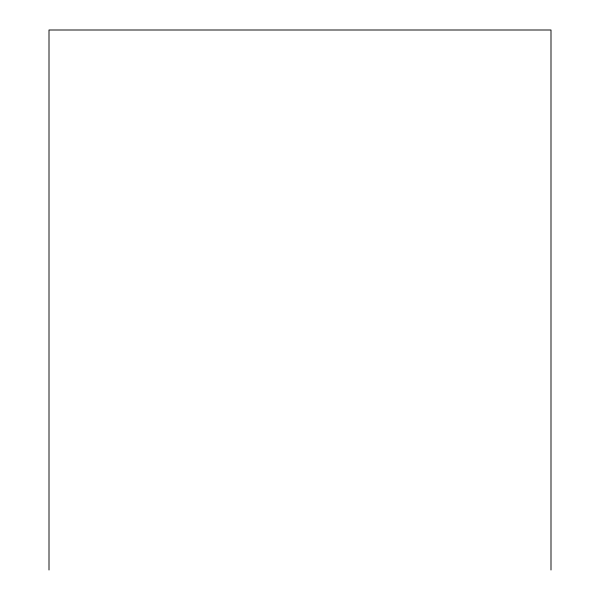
<?xml version="1.0" encoding="UTF-8"?>
<svg xmlns="http://www.w3.org/2000/svg" width="600" height="600" viewBox="0 0 600 600"><rect width="100%" height="100%" fill="white"/><g stroke="black" fill="none" stroke-linecap="round" stroke-linejoin="round"><path stroke-width="0.9" d="M550.995 570L550.995 30L49.005 30L49.005 570"/></g></svg>
